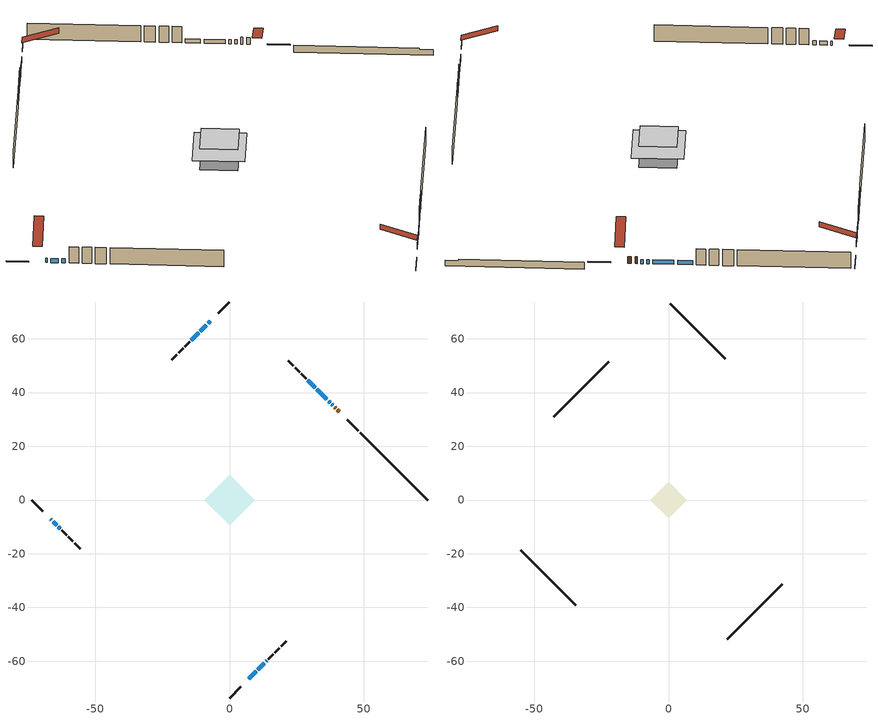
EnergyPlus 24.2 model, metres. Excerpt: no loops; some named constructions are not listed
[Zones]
conditioned space
 floor adiabatic (AdiabaticFloorConstruction): -9.4,0 0,9.4 9.4,0 0,-9.4 z2.74
 floor foundation (Slab1 construction): -6.27,0.6 -0.6,6.27 6.27,-0.6 0.6,-6.27 z-1.73
 wall outside (RimJoist1 construction): 0,-73.71 4.14,-69.58 / -73.71,0 -69.58,-4.14 / 0,73.71 -4.14,69.58 / 47.98,25.73 43.85,29.86 z0.3:0.6
 wall outside (AdiabaticWallConstruction 1): 40.8,32.92 40.17,33.54 / 39.52,34.19 39.13,34.58 z0.3:2.33
 wall outside (AdiabaticWallConstruction): 38.48,35.24 38.08,35.63 / -7.19,66.52 -8,65.71 / 7.19,-66.52 9.88,-63.83 / 10.54,-63.17 12.97,-60.75 / 13.62,-60.09 13.84,-59.87 / -8.66,65.06 -10.86,62.85 / -66.52,-7.19 -66.28,-7.43 / 37.42,36.29 36.94,36.77 / -65.62,-8.09 -64.33,-9.38 / -63.67,-10.04 -63.02,-10.69 / 36.28,37.43 32.51,41.2 / 31.85,41.86 29.16,44.55 / -11.52,62.19 -14.21,59.5 z0.3:1.52
 wall outside (Wall1 construction): 14.5,-59.22 16.21,-57.5 / -62.37,-11.34 -60.66,-13.05 / -14.87,58.84 -16.58,57.13 / 28.5,45.21 26.79,46.92 z0.3:5.18
 wall outside (Wall2 construction): 16.86,-56.85 18.57,-55.14 / -60,-13.71 -58.3,-15.41 / -17.24,56.47 -18.94,54.77 / 26.13,47.58 24.43,49.28 z0.3:5.18
 wall outside (Wall3 construction): 19.22,-54.49 21.21,-52.5 / -57.64,-16.07 -55.65,-18.06 / -19.6,54.11 -21.59,52.12 / 23.77,49.94 21.78,51.93 z0.3:5.18
 wall foundation (FoundationWall1 construction): 48.64,25.07,-1.73 48.64,25.07,0.3 71.2,2.51,0.3 71.2,2.51,-0.05 73.71,0,-0.05 73.71,0,-1.73
 window (WindowConstruction 10): 38.47,35.24 38.08,35.63 z0.3:1.52
 window (WindowConstruction 5): -7.19,66.52 -8,65.71 z0.3:1.52
 window (WindowConstruction 6): 7.19,-66.52 9.88,-63.83 z0.3:1.52
 window (WindowConstruction 7): 10.54,-63.17 12.97,-60.75 z0.3:1.52
 window (WindowConstruction 8): 13.62,-60.09 13.84,-59.87 z0.3:1.52
 window (WindowConstruction 9): -8.66,65.06 -10.86,62.85 z0.3:1.52
 window (WindowConstruction 11): -66.52,-7.19 -66.28,-7.43 z0.3:1.52
 window (WindowConstruction 12): 37.42,36.29 36.94,36.77 z0.3:1.52
 window (WindowConstruction): -65.62,-8.09 -64.33,-9.38 z0.3:1.52
 window (WindowConstruction 1): -63.67,-10.04 -63.03,-10.69 z0.3:1.52
 window (WindowConstruction 2): 36.28,37.43 32.51,41.2 z0.3:1.52
 window (WindowConstruction 3): 31.85,41.86 29.16,44.55 z0.3:1.52
 window (WindowConstruction 4): -11.52,62.19 -14.21,59.5 z0.3:1.52
 door (Door): 40.79,32.92 40.17,33.54 z0.3:2.33
 door (Door 1): 39.52,34.2 39.13,34.58 z0.3:2.33
 ceiling adiabatic (AdiabaticFloorConstruction): 0,-9.4 9.4,0 0,9.4 -9.4,0 z2.74
attic - vented
 floor to conditioned space (Floor1 construction Reversed): -6.78,0 0,6.78 6.78,0 0,-6.78 z5.18
 wall outside (Wall4 construction): 21.87,-51.84 42.34,-31.37 / -54.99,-18.72 -34.52,-39.19 / -22.25,51.47 -42.72,31 / 21.13,52.58 0.66,73.05 z0.3:5.18
 roof outside (Roof1 construction): 6.53,-67.18,5.18 -0.07,-60.57,8.29 -1.81,-62.31,8.29 4.79,-68.92,5.18; -67.18,-6.53,5.18 -60.57,0.07,8.29 -62.31,1.81,8.29 -68.92,-4.79,5.18; -6.53,67.18,5.18 0.07,60.57,8.29 1.81,62.31,8.29 -4.79,68.92,5.18; 41.45,32.26,5.18 34.85,25.66,8.29 36.59,23.91,8.29 43.19,30.52,5.18
[Material] Roughness=Rough; Thermal Absorptance=0.9
Name | Thickness {m} | Conductivity {W/m-K} | Density {kg/m3} | Specific Heat {J/kg-K} | Solar Absorptance | Visible Absorptance
ceiling loosefill ins | 0.254 | 0.0480833 | 16.02 | 1046.75 | 0.7 | 0.7
ceiling stud and cavity | 0.1397 | 0.0906711 | 65.682 | 1177.47 | 0.7 | 0.7
gypsum board | 0.0127 | 0.160291 | 801 | 837.4 | 0.6 | 0.6
[Construction]
Floor1 construction: ceiling loosefill ins, ceiling stud and cavity, gypsum board
[Schedule:Day:Interval]
interior lighting schedule day: No, 01:00, 0.108182, 04:00, 0.0901515, 05:00, 0.0991667, 06:00, 0.162273, 07:00, 0.270455, 08:00, 0.342576, 10:00, 0.369621, 11:00, 0.351591, 12:00, 0.333561, 13:00, 0.324545, 14:00, 0.31553, 15:00, 0.333561, 16:00, 0.369621, 17:00, 0.450758, 18:00, 0.585985, 19:00, 0.775303, 20:00, 0.955606, 21:00, 0.991667, 22:00, 0.712197, 23:00, 0.360606, 24:00, 0.162273
interior lighting schedule day 1: No, 01:00, 0.100909, 04:00, 0.0840909, 05:00, 0.0925, 06:00, 0.151364, 07:00, 0.252273, 08:00, 0.319545, 10:00, 0.344773, 11:00, 0.327955, 12:00, 0.311136, 13:00, 0.302727, 14:00, 0.294318, 15:00, 0.311136, 16:00, 0.344773, 17:00, 0.420455, 18:00, 0.546591, 19:00, 0.723182, 20:00, 0.891364, 21:00, 0.925, 22:00, 0.664318, 23:00, 0.336364, 24:00, 0.151364
interior lighting schedule day 2: No, 01:00, 0.0927273, 04:00, 0.0772727, 05:00, 0.085, 06:00, 0.139091, 07:00, 0.231818, 08:00, 0.293636, 10:00, 0.316818, 11:00, 0.301364, 12:00, 0.285909, 13:00, 0.278182, 14:00, 0.270455, 15:00, 0.285909, 16:00, 0.316818, 17:00, 0.386364, 18:00, 0.502273, 19:00, 0.664545, 20:00, 0.819091, 21:00, 0.85, 22:00, 0.610455, 23:00, 0.309091, 24:00, 0.139091
interior lighting schedule day 3: No, 01:00, 0.0845455, 04:00, 0.0704545, 05:00, 0.0775, 06:00, 0.126818, 07:00, 0.211364, 08:00, 0.267727, 10:00, 0.288864, 11:00, 0.274773, 12:00, 0.260682, 13:00, 0.253636, 14:00, 0.246591, 15:00, 0.260682, 16:00, 0.288864, 17:00, 0.352273, 18:00, 0.457955, 19:00, 0.605909, 20:00, 0.746818, 21:00, 0.775, 22:00, 0.556591, 23:00, 0.281818, 24:00, 0.126818
interior lighting schedule day 4: No, 01:00, 0.0763636, 04:00, 0.0636364, 05:00, 0.07, 06:00, 0.114545, 07:00, 0.190909, 08:00, 0.241818, 10:00, 0.260909, 11:00, 0.248182, 12:00, 0.235455, 13:00, 0.229091, 14:00, 0.222727, 15:00, 0.235455, 16:00, 0.260909, 17:00, 0.318182, 18:00, 0.413636, 19:00, 0.547273, 20:00, 0.674545, 21:00, 0.7, 22:00, 0.502727, 23:00, 0.254545, 24:00, 0.114545
interior lighting schedule day 5: No, 01:00, 0.0727273, 04:00, 0.0606061, 05:00, 0.0666667, 06:00, 0.109091, 07:00, 0.181818, 08:00, 0.230303, 10:00, 0.248485, 11:00, 0.236364, 12:00, 0.224242, 13:00, 0.218182, 14:00, 0.212121, 15:00, 0.224242, 16:00, 0.248485, 17:00, 0.30303, 18:00, 0.393939, 19:00, 0.521212, 20:00, 0.642424, 21:00, 0.666667, 22:00, 0.478788, 23:00, 0.242424, 24:00, 0.109091
interior lighting schedule day 6: No, 01:00, 0.0745455, 04:00, 0.0621212, 05:00, 0.0683333, 06:00, 0.111818, 07:00, 0.186364, 08:00, 0.236061, 10:00, 0.254697, 11:00, 0.242273, 12:00, 0.229848, 13:00, 0.223636, 14:00, 0.217424, 15:00, 0.229848, 16:00, 0.254697, 17:00, 0.310606, 18:00, 0.403788, 19:00, 0.534242, 20:00, 0.658485, 21:00, 0.683333, 22:00, 0.490758, 23:00, 0.248485, 24:00, 0.111818
interior lighting schedule day 7: No, 01:00, 0.08, 04:00, 0.0666667, 05:00, 0.0733333, 06:00, 0.12, 07:00, 0.2, 08:00, 0.253333, 10:00, 0.273333, 11:00, 0.26, 12:00, 0.246667, 13:00, 0.24, 14:00, 0.233333, 15:00, 0.246667, 16:00, 0.273333, 17:00, 0.333333, 18:00, 0.433333, 19:00, 0.573333, 20:00, 0.706667, 21:00, 0.733333, 22:00, 0.526667, 23:00, 0.266667, 24:00, 0.12
interior lighting schedule day 8: No, 01:00, 0.0890909, 04:00, 0.0742424, 05:00, 0.0816667, 06:00, 0.133636, 07:00, 0.222727, 08:00, 0.282121, 10:00, 0.304394, 11:00, 0.289545, 12:00, 0.274697, 13:00, 0.267273, 14:00, 0.259848, 15:00, 0.274697, 16:00, 0.304394, 17:00, 0.371212, 18:00, 0.482576, 19:00, 0.638485, 20:00, 0.78697, 21:00, 0.816667, 22:00, 0.586515, 23:00, 0.29697, 24:00, 0.133636
interior lighting schedule day 9: No, 01:00, 0.0972727, 04:00, 0.0810606, 05:00, 0.0891667, 06:00, 0.145909, 07:00, 0.243182, 08:00, 0.30803, 10:00, 0.332348, 11:00, 0.316136, 12:00, 0.299924, 13:00, 0.291818, 14:00, 0.283712, 15:00, 0.299924, 16:00, 0.332348, 17:00, 0.405303, 18:00, 0.526894, 19:00, 0.697121, 20:00, 0.859242, 21:00, 0.891667, 22:00, 0.640379, 23:00, 0.324242, 24:00, 0.145909
interior lighting schedule day 10: No, 01:00, 0.105455, 04:00, 0.0878788, 05:00, 0.0966667, 06:00, 0.158182, 07:00, 0.263636, 08:00, 0.333939, 10:00, 0.360303, 11:00, 0.342727, 12:00, 0.325152, 13:00, 0.316364, 14:00, 0.307576, 15:00, 0.325152, 16:00, 0.360303, 17:00, 0.439394, 18:00, 0.571212, 19:00, 0.755758, 20:00, 0.931515, 21:00, 0.966667, 22:00, 0.694242, 23:00, 0.351515, 24:00, 0.158182
interior lighting schedule day 11: No, 01:00, 0.109091, 04:00, 0.0909091, 05:00, 0.1, 06:00, 0.163636, 07:00, 0.272727, 08:00, 0.345455, 10:00, 0.372727, 11:00, 0.354545, 12:00, 0.336364, 13:00, 0.327273, 14:00, 0.318182, 15:00, 0.336364, 16:00, 0.372727, 17:00, 0.454545, 18:00, 0.590909, 19:00, 0.781818, 20:00, 0.963636, 21:00, 1, 22:00, 0.718182, 23:00, 0.363636, 24:00, 0.163636
interior lighting schedule default day; occupants schedule default day; clothes dryer schedule default day; cooking range schedule default day; misc plug loads schedule default day; general water use schedule default day; heating setpoint default day; cooling setpoint default day; clothes dryer exhaust 0 schedule default day; cooling season schedule day; cooling season schedule day 2; cooling season schedule default day; exterior lighting schedule default day; natural vent schedule default day: No, 24:00, 0
occupants schedule day: No, 05:00, 0.426829, 06:00, 0.719512, 07:00, 1, 08:00, 0.670732, 09:00, 0.329268, 14:00, 0.170732, 15:00, 0.231707, 16:00, 0.329268, 17:00, 0.5, 18:00, 0.670732, 19:00, 0.829268, 21:00, 1, 22:00, 0.853659, 23:00, 0.646341, 24:00, 0.426829
clothes dryer schedule day; clothes dryer exhaust 0 schedule day: No, 01:00, 0.123457, 02:00, 0.0740741, 03:00, 0.0493827, 04:00, 0.0246914, 05:00, 0.0493827, 06:00, 0.0740741, 07:00, 0.197531, 08:00, 0.395062, 09:00, 0.592593, 10:00, 0.839506, 11:00, 0.962963, 12:00, 1, 13:00, 0.91358, 14:00, 0.82716, 15:00, 0.716049, 16:00, 0.753086, 17:00, 0.679012, 18:00, 0.666667, 20:00, 0.62963, 21:00, 0.641975, 22:00, 0.666667, 23:00, 0.54321, 24:00, 0.296296
cooking range schedule day: No, 05:00, 0.0597015, 06:00, 0.11194, 07:00, 0.171642, 08:00, 0.291045, 11:00, 0.343284, 12:00, 0.402985, 13:00, 0.462687, 14:00, 0.343284, 15:00, 0.291045, 16:00, 0.402985, 17:00, 0.567164, 18:00, 1, 19:00, 0.850746, 20:00, 0.432836, 21:00, 0.291045, 22:00, 0.231343, 23:00, 0.171642, 24:00, 0.11194
misc plug loads schedule day: No, 06:00, 0.705882, 07:00, 0.745098, 08:00, 0.803922, 15:00, 0.823529, 16:00, 0.862745, 17:00, 0.921569, 18:00, 0.980392, 19:00, 1, 20:00, 0.980392, 21:00, 0.941176, 22:00, 0.862745, 23:00, 0.784314, 24:00, 0.72549
general water use schedule day: No, 01:00, 0.315068, 03:00, 0.287671, 04:00, 0.342466, 05:00, 0.369863, 06:00, 0.520548, 07:00, 0.60274, 08:00, 0.534247, 10:00, 0.506849, 11:00, 0.465753, 14:00, 0.479452, 15:00, 0.534247, 16:00, 0.589041, 17:00, 0.69863, 18:00, 0.876712, 19:00, 0.890411, 20:00, 0.986301, 21:00, 1, 22:00, 0.863014, 23:00, 0.616438, 24:00, 0.465753
heating setpoint day: No, 24:00, 21
cooling setpoint day: No, 24:00, 25
cooling season schedule day 1: No, 24:00, 1
exterior lighting schedule day: No, 01:00, 0.566667, 03:00, 0.524167, 05:00, 0.495833, 06:00, 0.5525, 07:00, 0.623333, 08:00, 0.580833, 09:00, 0.439167, 10:00, 0.354167, 12:00, 0.34, 13:00, 0.354167, 14:00, 0.396667, 15:00, 0.425, 16:00, 0.495833, 17:00, 0.623333, 18:00, 0.793333, 19:00, 0.906667, 20:00, 0.963333, 21:00, 0.991667, 22:00, 0.920833, 23:00, 0.793333, 24:00, 0.665833
exterior lighting schedule day 1: No, 01:00, 0.528571, 03:00, 0.488929, 05:00, 0.4625, 06:00, 0.515357, 07:00, 0.581429, 08:00, 0.541786, 09:00, 0.409643, 10:00, 0.330357, 12:00, 0.317143, 13:00, 0.330357, 14:00, 0.37, 15:00, 0.396429, 16:00, 0.4625, 17:00, 0.581429, 18:00, 0.74, 19:00, 0.845714, 20:00, 0.898571, 21:00, 0.925, 22:00, 0.858929, 23:00, 0.74, 24:00, 0.621071
exterior lighting schedule day 10: No, 01:00, 0.552381, 03:00, 0.510952, 05:00, 0.483333, 06:00, 0.538571, 07:00, 0.607619, 08:00, 0.56619, 09:00, 0.428095, 10:00, 0.345238, 12:00, 0.331429, 13:00, 0.345238, 14:00, 0.386667, 15:00, 0.414286, 16:00, 0.483333, 17:00, 0.607619, 18:00, 0.773333, 19:00, 0.88381, 20:00, 0.939048, 21:00, 0.966667, 22:00, 0.897619, 23:00, 0.773333, 24:00, 0.649048
exterior lighting schedule day 11: No, 01:00, 0.571429, 03:00, 0.528571, 05:00, 0.5, 06:00, 0.557143, 07:00, 0.628571, 08:00, 0.585714, 09:00, 0.442857, 10:00, 0.357143, 12:00, 0.342857, 13:00, 0.357143, 14:00, 0.4, 15:00, 0.428571, 16:00, 0.5, 17:00, 0.628571, 18:00, 0.8, 19:00, 0.914286, 20:00, 0.971429, 21:00, 1, 22:00, 0.928571, 23:00, 0.8, 24:00, 0.671429
exterior lighting schedule day 2: No, 01:00, 0.485714, 03:00, 0.449286, 05:00, 0.425, 06:00, 0.473571, 07:00, 0.534286, 08:00, 0.497857, 09:00, 0.376429, 10:00, 0.303571, 12:00, 0.291429, 13:00, 0.303571, 14:00, 0.34, 15:00, 0.364286, 16:00, 0.425, 17:00, 0.534286, 18:00, 0.68, 19:00, 0.777143, 20:00, 0.825714, 21:00, 0.85, 22:00, 0.789286, 23:00, 0.68, 24:00, 0.570714
exterior lighting schedule day 3: No, 01:00, 0.442857, 03:00, 0.409643, 05:00, 0.3875, 06:00, 0.431786, 07:00, 0.487143, 08:00, 0.453929, 09:00, 0.343214, 10:00, 0.276786, 12:00, 0.265714, 13:00, 0.276786, 14:00, 0.31, 15:00, 0.332143, 16:00, 0.3875, 17:00, 0.487143, 18:00, 0.62, 19:00, 0.708571, 20:00, 0.752857, 21:00, 0.775, 22:00, 0.719643, 23:00, 0.62, 24:00, 0.520357
exterior lighting schedule day 4: No, 01:00, 0.4, 03:00, 0.37, 05:00, 0.35, 06:00, 0.39, 07:00, 0.44, 08:00, 0.41, 09:00, 0.31, 10:00, 0.25, 12:00, 0.24, 13:00, 0.25, 14:00, 0.28, 15:00, 0.3, 16:00, 0.35, 17:00, 0.44, 18:00, 0.56, 19:00, 0.64, 20:00, 0.68, 21:00, 0.7, 22:00, 0.65, 23:00, 0.56, 24:00, 0.47
exterior lighting schedule day 5: No, 01:00, 0.380952, 03:00, 0.352381, 05:00, 0.333333, 06:00, 0.371429, 07:00, 0.419048, 08:00, 0.390476, 09:00, 0.295238, 10:00, 0.238095, 12:00, 0.228571, 13:00, 0.238095, 14:00, 0.266667, 15:00, 0.285714, 16:00, 0.333333, 17:00, 0.419048, 18:00, 0.533333, 19:00, 0.609524, 20:00, 0.647619, 21:00, 0.666667, 22:00, 0.619048, 23:00, 0.533333, 24:00, 0.447619
exterior lighting schedule day 6: No, 01:00, 0.390476, 03:00, 0.36119, 05:00, 0.341667, 06:00, 0.380714, 07:00, 0.429524, 08:00, 0.400238, 09:00, 0.302619, 10:00, 0.244048, 12:00, 0.234286, 13:00, 0.244048, 14:00, 0.273333, 15:00, 0.292857, 16:00, 0.341667, 17:00, 0.429524, 18:00, 0.546667, 19:00, 0.624762, 20:00, 0.66381, 21:00, 0.683333, 22:00, 0.634524, 23:00, 0.546667, 24:00, 0.45881
exterior lighting schedule day 7: No, 01:00, 0.419048, 03:00, 0.387619, 05:00, 0.366667, 06:00, 0.408571, 07:00, 0.460952, 08:00, 0.429524, 09:00, 0.324762, 10:00, 0.261905, 12:00, 0.251429, 13:00, 0.261905, 14:00, 0.293333, 15:00, 0.314286, 16:00, 0.366667, 17:00, 0.460952, 18:00, 0.586667, 19:00, 0.670476, 20:00, 0.712381, 21:00, 0.733333, 22:00, 0.680952, 23:00, 0.586667, 24:00, 0.492381
exterior lighting schedule day 8: No, 01:00, 0.466667, 03:00, 0.431667, 05:00, 0.408333, 06:00, 0.455, 07:00, 0.513333, 08:00, 0.478333, 09:00, 0.361667, 10:00, 0.291667, 12:00, 0.28, 13:00, 0.291667, 14:00, 0.326667, 15:00, 0.35, 16:00, 0.408333, 17:00, 0.513333, 18:00, 0.653333, 19:00, 0.746667, 20:00, 0.793333, 21:00, 0.816667, 22:00, 0.758333, 23:00, 0.653333, 24:00, 0.548333
exterior lighting schedule day 9: No, 01:00, 0.509524, 03:00, 0.47131, 05:00, 0.445833, 06:00, 0.496786, 07:00, 0.560476, 08:00, 0.522262, 09:00, 0.394881, 10:00, 0.318452, 12:00, 0.305714, 13:00, 0.318452, 14:00, 0.356667, 15:00, 0.382143, 16:00, 0.445833, 17:00, 0.560476, 18:00, 0.713333, 19:00, 0.815238, 20:00, 0.86619, 21:00, 0.891667, 22:00, 0.827976, 23:00, 0.713333, 24:00, 0.59869
[Schedule:Week:Daily]
heating setpoint Week Rule - Jan1-Dec31: heating setpoint day, heating setpoint day, heating setpoint day, heating setpoint day, heating setpoint day, heating setpoint day, heating setpoint day, heating setpoint default day, heating setpoint default day, heating setpoint default day, heating setpoint default day, heating setpoint default day
cooling season schedule Week Rule - May27-Jun2: cooling season schedule day, cooling season schedule day, cooling season schedule day, cooling season schedule day, cooling season schedule day, cooling season schedule day 1, cooling season schedule day 1, cooling season schedule default day, cooling season schedule default day, cooling season schedule default day, cooling season schedule default day, cooling season schedule default day
cooling season schedule Week Rule - Jun3-Sep29: cooling season schedule day 1, cooling season schedule day 1, cooling season schedule day 1, cooling season schedule day 1, cooling season schedule day 1, cooling season schedule day 1, cooling season schedule day 1, cooling season schedule default day, cooling season schedule default day, cooling season schedule default day, cooling season schedule default day, cooling season schedule default day
cooling season schedule Week Rule - Sep30-Oct6: cooling season schedule day 1, cooling season schedule day 2, cooling season schedule day 2, cooling season schedule day 2, cooling season schedule day 2, cooling season schedule day 2, cooling season schedule day 2, cooling season schedule default day, cooling season schedule default day, cooling season schedule default day, cooling season schedule default day, cooling season schedule default day
cooling season schedule Week Rule - Oct7-Dec31: cooling season schedule day 2, cooling season schedule day 2, cooling season schedule day 2, cooling season schedule day 2, cooling season schedule day 2, cooling season schedule day 2, cooling season schedule day 2, cooling season schedule default day, cooling season schedule default day, cooling season schedule default day, cooling season schedule default day, cooling season schedule default day
natural vent schedule Week Rule - Jan1-Dec31: natural vent schedule default day, natural vent schedule default day, natural vent schedule default day, natural vent schedule default day, natural vent schedule default day, natural vent schedule default day, natural vent schedule default day, natural vent schedule default day, natural vent schedule default day, natural vent schedule default day, natural vent schedule default day, natural vent schedule default day
